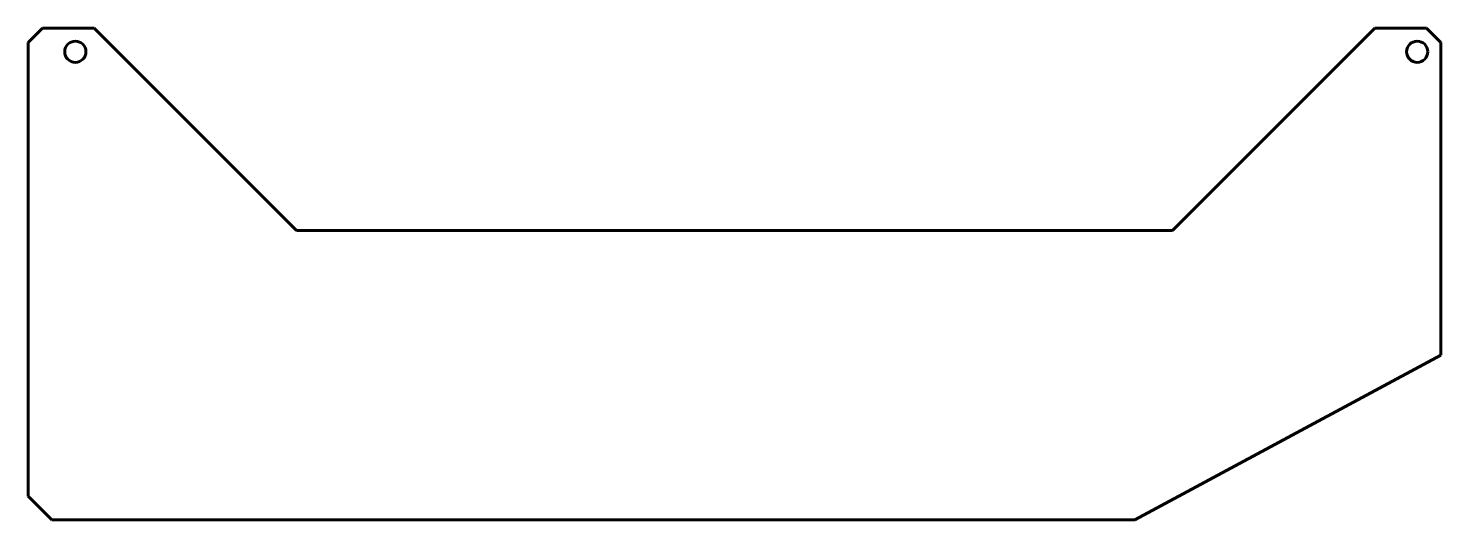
# Model space of a CAD drawing. Header units: millimetres. Extents: x 0 to 300, y 0 to 104.
import ezdxf

# ---------------------------------------------------------------- set-up
doc = ezdxf.new("R2010")
doc.units = ezdxf.units.MM
doc.linetypes.add('K5LT_BASIC', pattern=[0])

msp = doc.modelspace()

# ---------------------------------------------------------------- linework, layer by layer
at = {"color": 5, "linetype": 'K5LT_BASIC', "lineweight": 60, "true_color": 0x0000ff}
for p, q in [((3, 104.46), (0, 101.46)), ((14, 104.46), (3, 104.46)), ((14, 104.46), (57, 61.46)), ((243, 61.46), (286, 104.46)), ((297, 104.46), (286, 104.46)), ((300, 101.46), (297, 104.46)), ((0, 5), (0, 101.46)), ((300, 35), (300, 101.46)), ((57, 61.46), (243, 61.46)), ((300, 35), (235, 0)), ((0, 5), (5, 0)), ((235, 0), (5, 0))]:
    msp.add_line(p, q, dxfattribs=at)
for centre in [(10, 99.46), (295, 99.46)]:
    msp.add_circle(centre, 2.25, dxfattribs=at)

doc.saveas('drawing.dxf')
